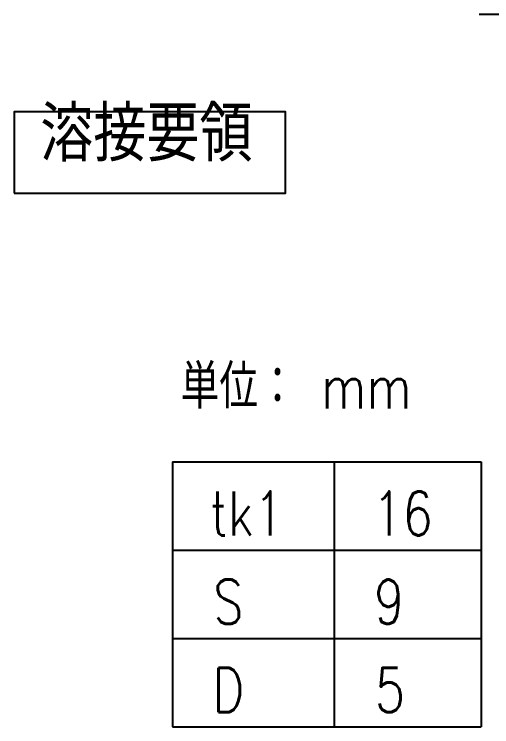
# Model space of a CAD drawing. Header units: millimetres. Extents: x 0 to 29624, y 0 to 14691.
# Drawn here: x 5748 to 6007.9, y 8047.1 to 8434.7 of the extents above; entities that cross this region are included whole.
import ezdxf
from ezdxf.enums import TextEntityAlignment as Align

# ---------------------------------------------------------------- set-up
doc = ezdxf.new("R2010")
doc.units = ezdxf.units.MM
doc.header["$LTSCALE"] = 5
doc.layers.get('0').update_dxf_attribs({"color": 255})
doc.layers.add('寸法', color=4, linetype='Continuous')
doc.styles.add('04setumei', font='simplex.shx', dxfattribs={"width": 0.7, "height": 2.5, "bigfont": 'extfont2.shx'})
doc.styles.add('DLSTANDARD1', font='monotxt.shx', dxfattribs={"width": 0.6, "bigfont": 'extfont'})

msp = doc.modelspace()

# ---------------------------------------------------------------- linework, layer by layer
at = {"layer": '寸法'}
for p, q in [((6001.022, 8434.654), (6169.022, 8434.654)), ((5834.13, 8191.14), (5834.13, 8095.14)), ((5834.13, 8191.14), (6002.13, 8191.14)), ((5834.13, 8191.14), (5834.13, 8047.14)), ((5922.13, 8191.14), (5922.13, 8047.14)), ((6002.13, 8191.14), (6002.13, 8047.14)), ((5834.13, 8143.14), (6002.13, 8143.14)), ((5834.13, 8095.14), (6002.13, 8095.14)), ((5834.13, 8047.14), (6002.13, 8047.14))]:
    msp.add_line(p, q, dxfattribs=at)
at = {"layer": '寸法', "linetype": 'Continuous'}
msp.add_lwpolyline([(5747.995, 8337.312), (5895.597, 8337.312), (5895.597, 8381.626), (5747.995, 8381.626)], close=True, dxfattribs=at)

# ---------------------------------------------------------------- texts
at = {"color": 0, "linetype": 'Continuous', "ltscale": 6, "style": 'DLSTANDARD1', "width": 0.875}
msp.add_text('溶接要領', height=30, dxfattribs=at).set_placement((5762.194, 8345.592), align=Align.BOTTOM_LEFT)
at = {"layer": '寸法', "style": '04setumei', "width": 0.8}
msp.add_text('単位： mm', height=24, dxfattribs=at).set_placement((5838.505, 8220.178))
for s, p in [('tk1', (5874.588, 8163.14)), ('16', (5959.388, 8163.14)), ('S', (5864.53, 8115.14)), ('9', (5952.073, 8115.14)), ('D', (5864.53, 8067.14)), ('5', (5952.53, 8067.14))]:
    msp.add_text(s, height=24, dxfattribs=at).set_placement(p, align=Align.MIDDLE)

doc.saveas('drawing.dxf')
